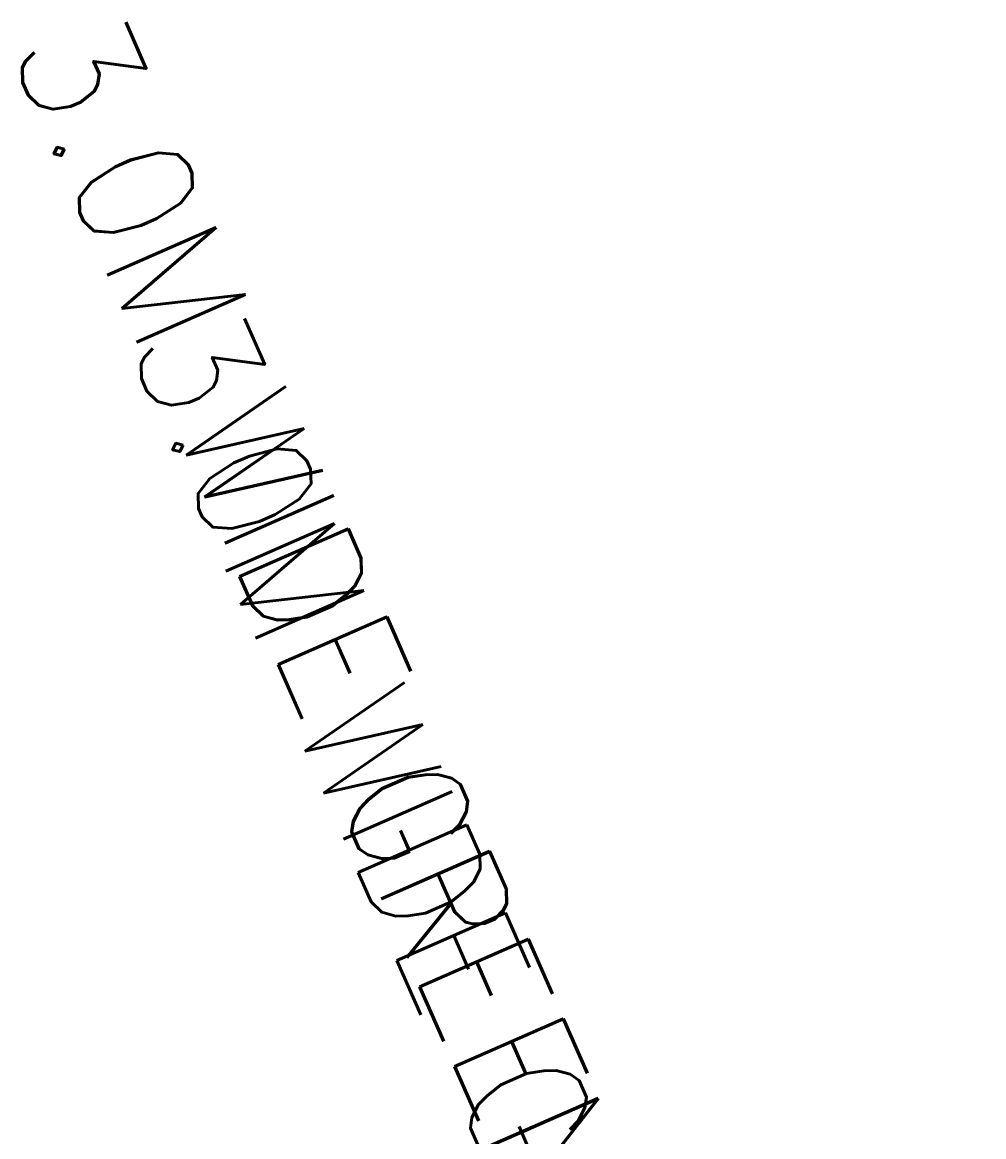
# Model space of a CAD drawing. Extents: x -15449 to 527173, y -170839 to 146543.
# Drawn here: x 15560.541 to 15563.265, y 7806.233 to 7809.393 of the extents above; entities that cross this region are included whole.
import ezdxf
from ezdxf.enums import TextEntityAlignment as Align

# ---------------------------------------------------------------- set-up
doc = ezdxf.new("R2010")
doc.units = 0
doc.header["$LTSCALE"] = 8
doc.layers.get('0').update_dxf_attribs({"color": 1, "linetype": 'CONTINUOUS'})
for name, color, linetype, lineweight in [('G-IMPT', 7, 'CONTINUOUS', 30), ('Micron SGP Titleblock CAD template EDI$0$G-ANNO-TTLB', 7, 'CONTINUOUS', 30), ('X-F10A-LAY-S0-00-ASITE-001_EXTG_ROOF$0$A-_ROAD----_E', 9, 'CONTINUOUS', 20)]:
    doc.layers.add(name, color=color, linetype=linetype, lineweight=lineweight)
doc.styles.add('RomanS_1', font='romans__.ttf', dxfattribs={"width": 0.9, "height": 8.694455})
doc.styles.add('X-F10A-LAY-S0-00-ASITE-001_EXTG_ROOF$0$X-MIC-LAY-S10-00-ASITE-001_FOR_JTC$0$ROMANS', font='romans.shx', dxfattribs={"width": 0.8})

# ---------------------------------------------------------------- blocks, each defined once
blk = doc.blocks.new('A$Cf1db08be')
at = {"layer": 'G-IMPT', "style": 'RomanS_1', "width": 0.9}
blk.add_text('3.0M WIDE GREEN BUFFER', height=0.336063, rotation=293.6909, dxfattribs=at).set_placement((88.4258, 29.6632))
blk.add_text('3.0M WIDE GREEN BUFFER', height=0.336063, rotation=293.6909, dxfattribs=at).set_placement((88.4258, 29.6632))
at = {"layer": 'X-F10A-LAY-S0-00-ASITE-001_EXTG_ROOF$0$A-_ROAD----_E', "style": 'RomanS_1', "width": 0.9}
for p in [(88.425, 29.6634), (88.425, 29.6633)]:
    blk.add_text('3.0M WIDE GREEN BUFFER', height=0.33606, rotation=293.6909, dxfattribs=at).set_placement(p)
at = {"layer": 'X-F10A-LAY-S0-00-ASITE-001_EXTG_ROOF$0$A-_ROAD----_E', "style": 'X-F10A-LAY-S0-00-ASITE-001_EXTG_ROOF$0$X-MIC-LAY-S10-00-ASITE-001_FOR_JTC$0$ROMANS', "width": 0.9}
blk.add_text('3.0M WIDE GREEN BUFFER', height=0.336063, rotation=293.6909, dxfattribs=at).set_placement((90.923, 23.8979), align=Align.RIGHT)
blk.add_text('3.0M WIDE GREEN BUFFER', height=0.336063, rotation=293.6909, dxfattribs=at).set_placement((90.923, 23.8979), align=Align.RIGHT)
blk = doc.blocks.new('Micron SGP Titleblock CAD template EDI$0$MU_SGP_ANTitleblock_A1_Type01_v1_1 - A1-419101-sample')
blk.add_blockref('A$Cf1db08be', (731.5833, 312.0548))
blk = doc.blocks.new('Micron SGP Titleblock CAD template EDI')
at = {"layer": 'Micron SGP Titleblock CAD template EDI$0$G-ANNO-TTLB'}
blk.add_blockref('Micron SGP Titleblock CAD template EDI$0$MU_SGP_ANTitleblock_A1_Type01_v1_1 - A1-419101-sample', (-3.846, 118.8541), dxfattribs=at)

msp = doc.modelspace()

# ---------------------------------------------------------------- block references
msp.add_blockref('Micron SGP Titleblock CAD template EDI', (14744.3378, 7348.7447))

doc.saveas('drawing.dxf')
